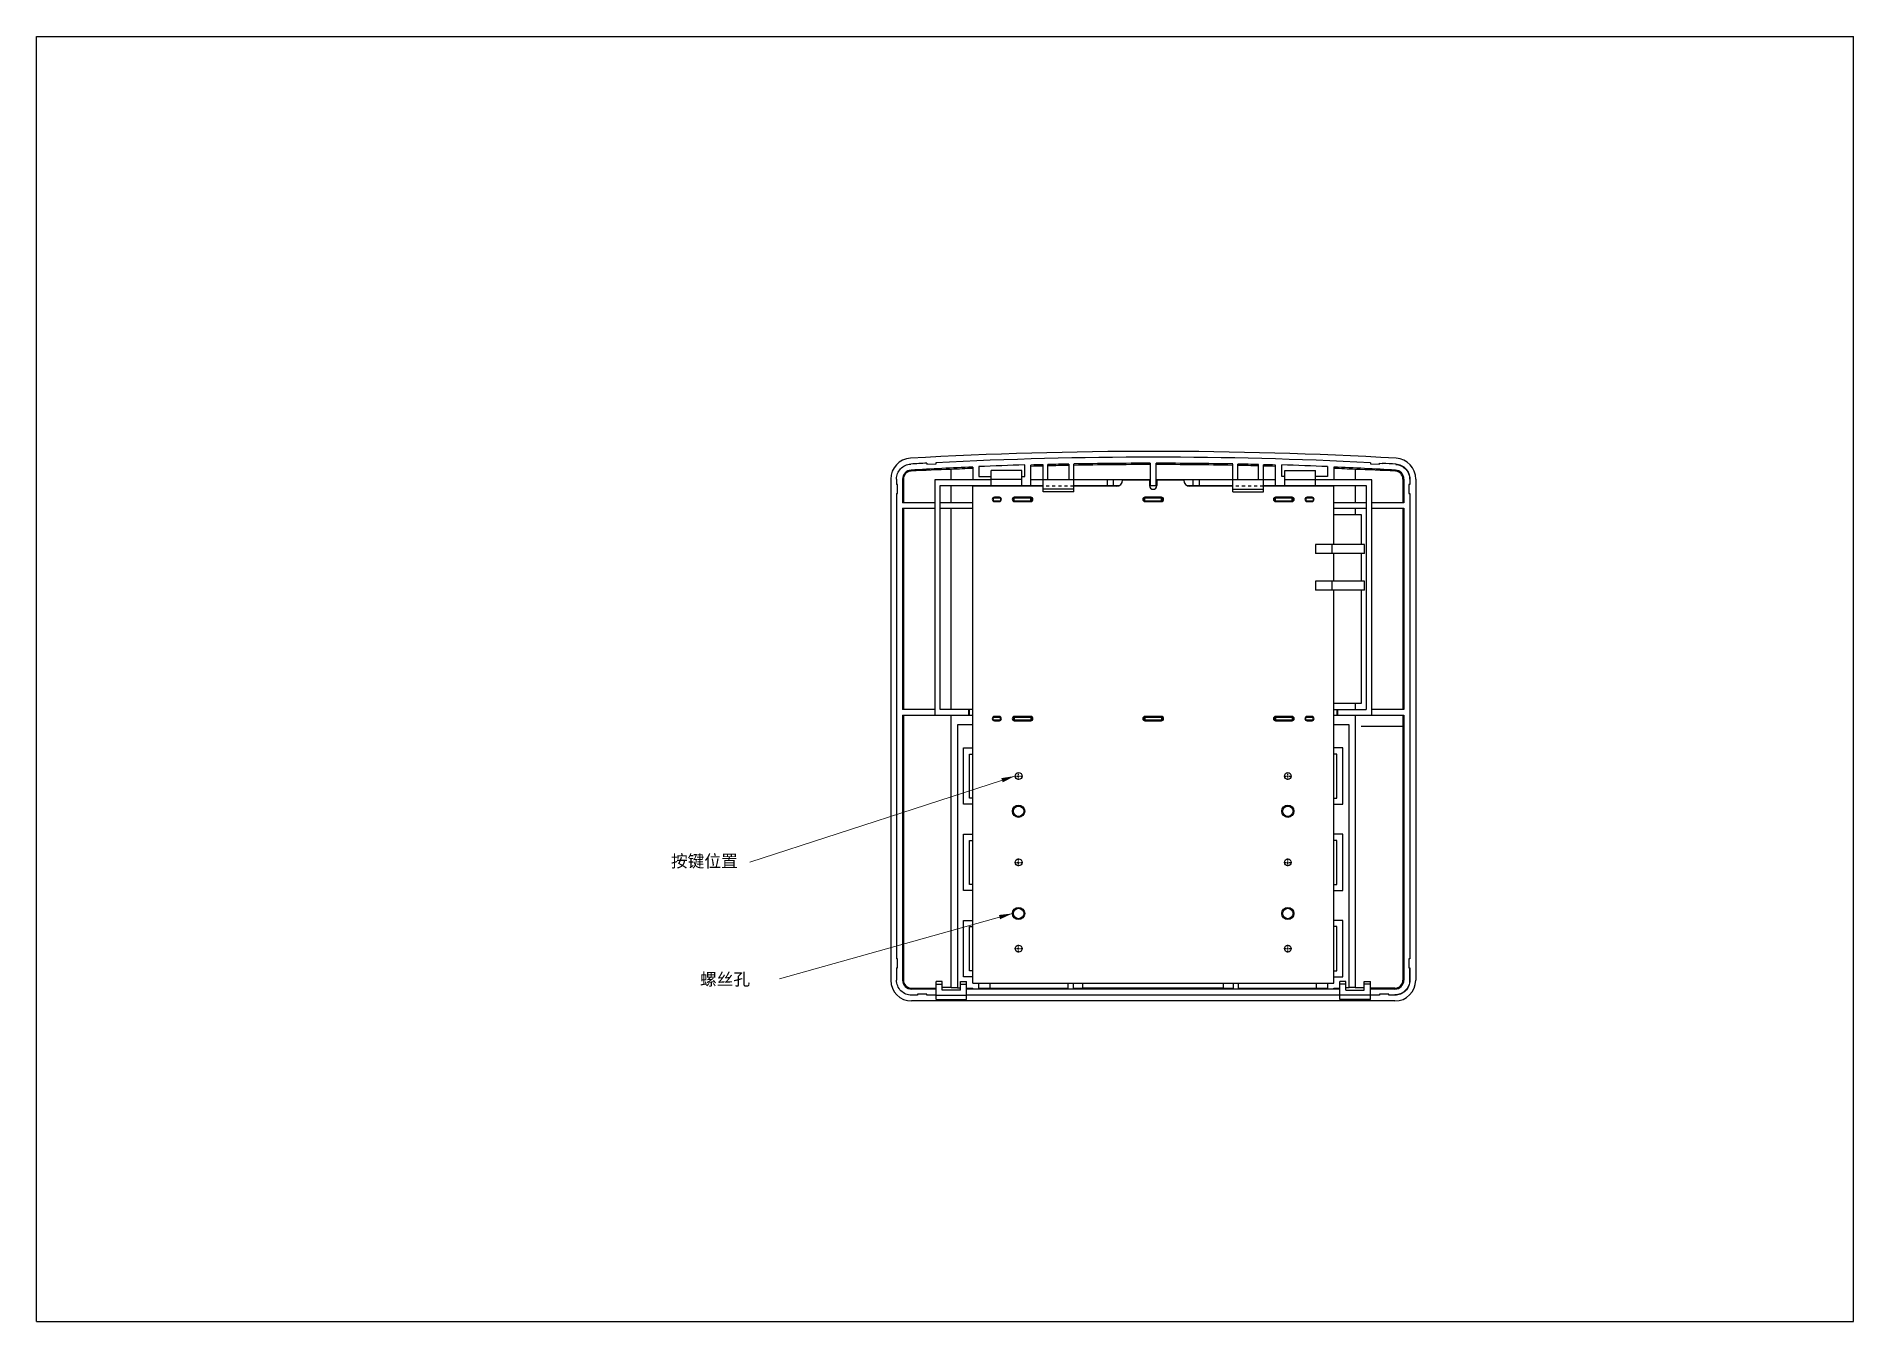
# Model space of a CAD drawing. Header units: millimetres. Extents: x 0 to 297, y 0 to 210.
import ezdxf

# ---------------------------------------------------------------- set-up
doc = ezdxf.new("R2010")
doc.units = ezdxf.units.MM
doc.header["$LTSCALE"] = 5
doc.linetypes.add('CENTER', pattern=[0.6, 0.375, -0.075, 0.075, -0.075])
doc.linetypes.add('DOT', pattern=[0.2, 0.1, -0.1])
doc.layers.get('0').update_dxf_attribs({"linetype": 'CONTINUOUS'})
doc.styles.add('ROMANC', font='romanc.shx', dxfattribs={"bigfont": 'gbcbig.shx'})
doc.styles.get("Standard").update_dxf_attribs({"font": 'isonormlt-regular.ttf'})
doc.dimstyles.new('YanXiu', dxfattribs={"dimtxt": 2.5, "dimasz": 2.2, "dimexe": 0.66, "dimexo": 0.66, "dimgap": 0.66, "dimtad": 0, "dimdsep": 46, "dimtxsty": 'ROMANC', "dimcen": 0, "dimclrd": 256, "dimclre": 131, "dimclrt": 42, "dimazin": 2, "dimtfac": 1, "dimtofl": 0, "dimtmove": 0, "dimatfit": 3, "dimfxl": 0, "dimlwd": 5, "dimlwe": 5, "dimarcsym": 0})

msp = doc.modelspace()

# ---------------------------------------------------------------- linework, layer by layer
at = {"color": 7, "linetype": 'Continuous'}
for p, q in [((0, 0), (0, 210)), ((0, 210), (297, 210)), ((297, 0), (297, 210)), ((145.53, 140.26), (145.53, 140.1)), ((145.53, 140.1), (147.03, 140.18)), ((147.03, 140.18), (147.03, 140.33)), ((153.03, 139.62), (153.03, 137.55)), ((154.03, 139.71), (154.03, 138.09)), ((161.53, 138.09), (161.53, 139.97)), ((162.53, 136.59), (162.53, 139.96)), ((164.53, 135.59), (164.53, 140.01)), ((165.33, 137.59), (165.33, 140.03)), ((168.73, 140.11), (168.73, 137.59)), ((169.53, 135.59), (169.53, 140.12)), ((182.03, 140.24), (182.03, 136.59)), ((183.03, 136.59), (183.03, 140.24)), ((195.53, 135.59), (195.53, 140.12)), ((196.33, 140.11), (196.33, 137.59)), ((199.73, 137.59), (199.73, 140.03)), ((200.53, 135.59), (200.53, 140.01)), ((202.53, 136.59), (202.53, 139.96)), ((203.53, 138.09), (203.53, 139.97)), ((211.03, 139.71), (211.03, 138.09)), ((212.03, 139.62), (212.03, 137.55)), ((218.03, 140.33), (218.03, 140.18)), ((218.03, 140.18), (219.53, 140.1)), ((219.53, 140.1), (219.53, 140.26)), ((219.53, 140.26), (219.97, 140.23)), ((222.17, 140.11), (222.17, 140.07)), ((139.63, 137.67), (139.63, 55.79)), ((140.58, 137.67), (140.58, 136.79)), ((140.74, 136.79), (140.58, 136.79)), ((140.74, 135.29), (140.74, 136.79)), ((141.57, 137.67), (141.57, 133.79)), ((141.71, 137.67), (141.57, 137.67)), ((141.71, 137.67), (141.71, 133.79)), ((142.95, 139.12), (142.95, 138.97)), ((146.83, 137.55), (146.83, 99.09)), ((156.03, 137.55), (146.83, 137.55)), ((149.53, 137.55), (149.53, 139.25)), ((154.03, 138.09), (156.03, 138.09)), ((156.03, 136.59), (156.03, 139.09)), ((161.03, 139.09), (156.03, 139.09)), ((161.03, 137.59), (156.03, 137.59)), ((161.03, 136.59), (161.03, 139.09)), ((161.03, 138.09), (161.53, 138.09)), ((162.53, 137.59), (182.03, 137.59)), ((175.03, 136.59), (175.03, 137.59)), ((176.03, 136.59), (176.03, 137.59)), ((183.03, 137.59), (202.53, 137.59)), ((189.03, 137.59), (189.03, 136.59)), ((190.03, 137.59), (190.03, 136.59)), ((204.03, 138.09), (203.53, 138.09)), ((204.03, 136.59), (204.03, 139.09)), ((204.03, 139.09), (209.03, 139.09)), ((204.03, 137.59), (209.03, 137.59)), ((209.03, 136.59), (209.03, 139.09)), ((211.03, 138.09), (209.03, 138.09)), ((218.23, 137.55), (209.03, 137.55)), ((215.53, 139.25), (215.53, 137.55)), ((218.23, 99.09), (218.23, 137.55)), ((222.11, 139.12), (222.1, 138.97)), ((223.35, 137.67), (223.35, 133.79)), ((223.48, 137.67), (223.35, 137.67)), ((223.48, 137.67), (223.48, 133.79)), ((224.32, 136.79), (224.32, 135.29)), ((224.48, 136.79), (224.32, 136.79)), ((224.48, 137.67), (224.43, 137.67)), ((224.48, 137.67), (224.48, 136.79)), ((225.43, 137.67), (225.43, 55.79)), ((140.58, 135.29), (140.58, 59.29)), ((140.58, 135.29), (140.74, 135.29)), ((146.83, 133.79), (141.57, 133.79)), ((147.73, 99.99), (147.73, 136.59)), ((147.73, 136.59), (164.53, 136.59)), ((153.03, 133.79), (147.73, 133.79)), ((149.53, 133.79), (149.53, 136.59)), ((154.03, 136.59), (154.03, 136.49)), ((169.53, 135.99), (164.53, 135.99)), ((169.53, 135.59), (164.53, 135.59)), ((169.53, 136.59), (176.96, 136.59)), ((173.68, 136.49), (173.68, 136.59)), ((174.32, 136.59), (174.32, 136.49)), ((181.93, 136.59), (183.13, 136.59)), ((188.1, 136.59), (195.53, 136.59)), ((195.53, 135.99), (200.53, 135.99)), ((195.53, 135.59), (200.53, 135.59)), ((200.53, 136.59), (217.33, 136.59)), ((211.03, 136.59), (211.03, 136.49)), ((217.33, 133.79), (212.03, 133.79)), ((215.53, 136.59), (215.53, 133.79)), ((217.33, 136.59), (217.33, 99.99)), ((223.48, 133.79), (218.23, 133.79)), ((224.32, 135.29), (224.48, 135.29)), ((224.48, 135.29), (224.48, 59.29)), ((141.57, 132.89), (141.57, 99.99)), ((141.57, 132.89), (146.83, 132.89)), ((141.71, 132.89), (141.71, 99.99)), ((147.73, 132.89), (153.03, 132.89)), ((149.53, 99.99), (149.53, 132.89)), ((212.03, 132.89), (217.33, 132.89)), ((212.03, 131.89), (216.53, 131.89)), ((215.53, 132.89), (215.53, 131.89)), ((216.53, 131.89), (216.53, 126.99)), ((218.23, 132.89), (223.48, 132.89)), ((223.35, 132.89), (223.35, 99.99)), ((223.48, 132.89), (223.48, 99.99)), ((209.03, 126.99), (209.03, 125.49)), ((217.08, 126.99), (209.03, 126.99)), ((217.08, 125.49), (209.03, 125.49)), ((211.73, 126.99), (211.73, 125.49)), ((212.03, 120.99), (212.03, 125.49)), ((216.53, 125.49), (216.53, 120.99)), ((217.08, 125.49), (217.08, 126.99)), ((209.03, 120.99), (209.03, 119.49)), ((217.08, 120.99), (209.03, 120.99)), ((217.08, 119.49), (209.03, 119.49)), ((211.73, 120.99), (211.73, 119.49)), ((216.53, 119.49), (216.53, 100.99)), ((217.08, 119.49), (217.08, 120.99)), ((216.53, 100.99), (212.03, 100.99)), ((215.53, 100.99), (215.53, 99.99)), ((146.83, 99.99), (141.57, 99.99)), ((141.57, 99.09), (141.57, 55.79)), ((141.57, 99.09), (153.03, 99.09)), ((141.71, 99.09), (141.71, 55.79)), ((153.03, 99.99), (147.73, 99.99)), ((149.53, 54.59), (149.53, 99.09)), ((152.42, 99.09), (152.42, 99.99)), ((152.53, 99.09), (152.53, 99.99)), ((212.03, 99.99), (217.33, 99.99)), ((212.03, 99.09), (223.48, 99.09)), ((212.53, 99.99), (212.53, 99.09)), ((212.63, 99.99), (212.63, 99.09)), ((215.53, 99.09), (215.53, 54.59)), ((223.48, 99.99), (218.23, 99.99)), ((223.35, 99.09), (223.35, 55.79)), ((223.48, 99.09), (223.48, 55.79)), ((150.53, 97.49), (150.53, 54.55)), ((153.03, 97.49), (150.53, 97.49)), ((214.53, 97.49), (212.03, 97.49)), ((214.53, 54.55), (214.53, 97.49)), ((151.53, 84.54), (151.53, 93.74)), ((151.53, 93.74), (153.03, 93.74)), ((152.53, 85.54), (152.53, 92.74)), ((152.53, 92.74), (153.03, 92.74)), ((213.53, 93.74), (212.03, 93.74)), ((212.53, 92.74), (212.03, 92.74)), ((212.53, 85.54), (212.53, 92.74)), ((213.53, 84.54), (213.53, 93.74)), ((153.03, 84.54), (151.53, 84.54)), ((153.03, 85.54), (152.53, 85.54)), ((212.03, 85.54), (212.53, 85.54)), ((212.03, 84.54), (213.53, 84.54)), ((151.53, 70.44), (151.53, 79.64)), ((151.53, 79.64), (153.03, 79.64)), ((152.53, 71.44), (152.53, 78.64)), ((152.53, 78.64), (153.03, 78.64)), ((213.53, 79.64), (212.03, 79.64)), ((212.53, 78.64), (212.03, 78.64)), ((212.53, 71.44), (212.53, 78.64)), ((213.53, 70.44), (213.53, 79.64)), ((153.03, 71.44), (152.53, 71.44)), ((212.03, 71.44), (212.53, 71.44)), ((153.03, 70.44), (151.53, 70.44)), ((212.03, 70.44), (213.53, 70.44)), ((151.53, 65.54), (153.03, 65.54)), ((151.53, 56.34), (151.53, 65.54)), ((213.53, 65.54), (212.03, 65.54)), ((213.53, 56.34), (213.53, 65.54)), ((152.53, 64.54), (153.03, 64.54)), ((152.53, 57.34), (152.53, 64.54)), ((212.53, 64.54), (212.03, 64.54)), ((212.53, 57.34), (212.53, 64.54)), ((140.74, 59.29), (140.58, 59.29)), ((140.58, 57.79), (140.58, 55.79)), ((140.58, 57.79), (140.74, 57.79)), ((140.74, 57.79), (140.74, 59.29)), ((153.03, 57.34), (152.53, 57.34)), ((212.03, 57.34), (212.53, 57.34)), ((224.48, 59.29), (224.32, 59.29)), ((224.32, 59.29), (224.32, 57.79)), ((224.32, 57.79), (224.48, 57.79)), ((224.43, 57.79), (224.43, 55.79)), ((224.48, 57.79), (224.48, 55.79)), ((141.57, 55.79), (141.71, 55.79)), ((143.03, 54.48), (147.03, 54.53)), ((143.03, 54.48), (143.03, 54.33)), ((147.03, 54.33), (143.03, 54.33)), ((144.03, 53.5), (144.03, 53.34)), ((145.53, 53.5), (144.03, 53.5)), ((145.53, 53.34), (145.53, 53.5)), ((148.03, 55.59), (147.03, 55.58)), ((147.03, 52.64), (147.03, 55.58)), ((147.03, 55.14), (148.03, 55.14)), ((148.03, 54.14), (148.03, 55.59)), ((149.53, 54.6), (148.03, 54.59)), ((151.03, 54.14), (148.03, 54.14)), ((149.53, 54.59), (150.53, 54.59)), ((150.53, 54.55), (151.03, 54.55)), ((151.03, 54.14), (151.03, 55.55)), ((151.03, 55.55), (152.03, 55.55)), ((151.03, 55.14), (152.03, 55.14)), ((153.03, 56.34), (151.53, 56.34)), ((152.03, 52.64), (152.03, 55.55)), ((152.03, 54.5), (153.03, 54.5)), ((176.88, 54.33), (152.03, 54.33)), ((154.03, 54.37), (154.03, 55.29)), ((154.03, 54.5), (155.83, 54.5)), ((155.83, 55.29), (155.83, 54.46)), ((155.83, 54.46), (168.58, 54.46)), ((168.58, 55.29), (168.58, 54.37)), ((169.48, 54.37), (169.48, 55.29)), ((169.48, 54.46), (171.03, 54.46)), ((171.03, 54.46), (171.03, 55.29)), ((176.88, 54.49), (171.03, 54.49)), ((194.03, 54.49), (176.88, 54.49)), ((213.03, 54.33), (176.88, 54.33)), ((194.03, 54.46), (194.03, 55.29)), ((194.03, 54.46), (195.58, 54.46)), ((195.58, 55.29), (195.58, 54.37)), ((196.48, 54.37), (196.48, 55.29)), ((196.48, 54.46), (209.23, 54.46)), ((209.23, 54.46), (209.23, 55.29)), ((209.23, 54.5), (211.03, 54.5)), ((211.03, 55.29), (211.03, 54.37)), ((212.03, 56.34), (213.53, 56.34)), ((212.03, 54.5), (213.03, 54.5)), ((214.03, 55.55), (213.03, 55.55)), ((213.03, 52.64), (213.03, 55.55)), ((214.03, 55.14), (213.03, 55.14)), ((214.03, 54.14), (214.03, 55.55)), ((214.53, 54.55), (214.03, 54.55)), ((214.03, 54.14), (217.03, 54.14)), ((215.53, 54.59), (214.53, 54.59)), ((215.53, 54.6), (217.03, 54.59)), ((217.03, 55.59), (218.03, 55.58)), ((217.03, 54.14), (217.03, 55.59)), ((218.03, 55.14), (217.03, 55.14)), ((218.03, 52.64), (218.03, 55.58)), ((222.03, 54.48), (218.03, 54.53)), ((222.03, 54.33), (218.03, 54.33)), ((221.03, 53.5), (219.53, 53.5)), ((219.53, 53.5), (219.53, 53.34)), ((221.03, 53.34), (221.03, 53.5)), ((222.03, 54.48), (222.03, 54.33)), ((223.35, 55.79), (223.48, 55.79)), ((224.48, 55.79), (224.43, 55.79)), ((144.03, 53.34), (143.03, 53.34)), ((222.03, 52.39), (143.03, 52.39)), ((147.03, 53.34), (145.53, 53.34)), ((147.03, 53.34), (152.03, 53.34)), ((147.03, 52.64), (152.03, 52.64)), ((176.88, 53.34), (152.03, 53.34)), ((213.03, 53.34), (176.88, 53.34)), ((218.03, 53.34), (213.03, 53.34)), ((218.03, 52.64), (213.03, 52.64)), ((219.53, 53.34), (218.03, 53.34)), ((222.03, 53.34), (221.03, 53.34)), ((222.03, 53.34), (222.03, 53.38)), ((0, 0), (297, 0))]:
    msp.add_line(p, q, dxfattribs=at)
at = {"color": 92, "linetype": 'Continuous'}
for p, q in [((181.93, 137.49), (177.53, 137.49)), ((181.93, 137.49), (181.93, 136.59)), ((183.13, 137.49), (183.13, 136.59)), ((187.53, 137.49), (183.13, 137.49)), ((164.53, 136.49), (153.03, 136.49)), ((153.03, 55.29), (153.03, 136.49)), ((157.38, 134.69), (156.58, 134.69)), ((156.58, 133.99), (157.38, 133.99)), ((162.53, 134.69), (159.83, 134.69)), ((159.83, 133.99), (162.53, 133.99)), ((176.53, 136.49), (169.53, 136.49)), ((183.88, 134.69), (181.18, 134.69)), ((181.18, 133.99), (183.88, 133.99)), ((181.19, 134.71), (181.19, 134.59)), ((195.53, 136.49), (188.53, 136.49)), ((212.03, 136.49), (200.53, 136.49)), ((205.23, 134.69), (202.53, 134.69)), ((202.53, 133.99), (205.23, 133.99)), ((205.43, 134.09), (205.43, 134.59)), ((208.48, 134.69), (207.68, 134.69)), ((207.68, 133.99), (208.48, 133.99)), ((212.03, 126.99), (212.03, 136.49)), ((212.03, 55.29), (212.03, 119.49)), ((157.38, 98.89), (156.58, 98.89)), ((156.58, 98.19), (157.38, 98.19)), ((162.53, 98.89), (159.83, 98.89)), ((159.83, 98.19), (162.53, 98.19)), ((183.88, 98.89), (181.18, 98.89)), ((181.18, 98.19), (183.88, 98.19)), ((205.23, 98.89), (202.53, 98.89)), ((202.53, 98.19), (205.23, 98.19)), ((208.48, 98.89), (207.68, 98.89)), ((207.68, 98.19), (208.48, 98.19)), ((153.03, 55.29), (212.03, 55.29)), ((153.03, 54.37), (153.03, 54.5)), ((212.03, 54.37), (212.03, 54.5))]:
    msp.add_line(p, q, dxfattribs=at)
at = {"color": 6, "linetype": 'Continuous'}
for p, q in [((156.33, 134.59), (157.58, 134.59)), ((156.38, 134.59), (156.38, 134.09)), ((156.38, 134.09), (157.62, 134.09)), ((157.58, 134.59), (157.58, 134.09)), ((159.58, 134.59), (162.77, 134.59)), ((159.58, 134.09), (162.77, 134.09)), ((159.63, 134.09), (159.63, 134.59)), ((159.83, 134.09), (159.83, 134.59)), ((162.53, 134.09), (162.53, 134.59)), ((162.73, 134.09), (162.73, 134.59)), ((180.93, 134.59), (184.12, 134.59)), ((180.93, 134.09), (184.12, 134.09)), ((180.98, 134.09), (180.98, 134.59)), ((181.18, 134.09), (181.18, 134.59)), ((183.88, 134.09), (183.88, 134.59)), ((184.08, 134.09), (184.08, 134.59)), ((202.28, 134.59), (205.47, 134.59)), ((202.28, 134.09), (205.47, 134.09)), ((202.33, 134.09), (202.33, 134.59)), ((202.53, 134.09), (202.53, 134.59)), ((205.23, 134.09), (205.23, 134.59)), ((207.43, 134.59), (208.68, 134.59)), ((207.48, 134.59), (207.48, 134.09)), ((207.48, 134.09), (208.72, 134.09)), ((208.68, 134.59), (208.68, 134.09)), ((156.33, 98.79), (157.58, 98.79)), ((156.38, 98.29), (156.38, 98.79)), ((157.62, 98.29), (156.38, 98.29)), ((157.58, 98.29), (157.58, 98.79)), ((159.58, 98.79), (162.77, 98.79)), ((162.77, 98.29), (159.58, 98.29)), ((159.63, 98.79), (159.63, 98.29)), ((159.83, 98.79), (159.83, 98.29)), ((162.53, 98.79), (162.53, 98.29)), ((162.73, 98.79), (162.73, 98.29)), ((180.93, 98.79), (184.12, 98.79)), ((184.12, 98.29), (180.93, 98.29)), ((180.98, 98.79), (180.98, 98.29)), ((181.18, 98.79), (181.18, 98.29)), ((183.88, 98.79), (183.88, 98.29)), ((184.08, 98.79), (184.08, 98.29)), ((202.28, 98.79), (205.47, 98.79)), ((205.47, 98.29), (202.28, 98.29)), ((202.33, 98.79), (202.33, 98.29)), ((202.53, 98.79), (202.53, 98.29)), ((205.23, 98.79), (205.23, 98.29)), ((205.43, 98.79), (205.43, 98.29)), ((207.43, 98.79), (208.68, 98.79)), ((207.48, 98.29), (207.48, 98.79)), ((208.72, 98.29), (207.48, 98.29)), ((208.68, 98.29), (208.68, 98.79))]:
    msp.add_line(p, q, dxfattribs=at)
at = {"color": 92, "linetype": 'DOT'}
for p, q in [((169.53, 136.49), (164.53, 136.49)), ((200.53, 136.49), (195.53, 136.49))]:
    msp.add_line(p, q, dxfattribs=at)
at = {"color": 4, "linetype": 'Continuous'}
msp.add_line((216.53, 97.29), (223.23, 97.29), dxfattribs=at)
at = {"color": 1, "linetype": 'CENTER', "ltscale": 0.113593}
for p, q in [((159.91, 89.14), (161.14, 89.14)), ((160.53, 88.52), (160.53, 89.75)), ((203.91, 89.14), (205.14, 89.14)), ((204.53, 88.52), (204.53, 89.75)), ((159.91, 75.04), (161.14, 75.04)), ((160.53, 74.42), (160.53, 75.65)), ((203.91, 75.04), (205.14, 75.04)), ((204.53, 74.42), (204.53, 75.65)), ((159.91, 60.94), (161.14, 60.94)), ((160.53, 60.32), (160.53, 61.55)), ((203.91, 60.94), (205.14, 60.94)), ((204.53, 60.32), (204.53, 61.55))]:
    msp.add_line(p, q, dxfattribs=at)
at = {"color": 92, "linetype": 'Continuous'}
for centre, radius in [((160.53, 89.14), 0.559), ((204.53, 89.14), 0.559), ((160.53, 83.39), 1), ((204.53, 83.39), 1), ((160.53, 75.04), 0.559), ((204.53, 75.04), 0.559), ((160.53, 66.69), 1), ((204.53, 66.69), 1), ((160.53, 60.94), 0.559), ((204.53, 60.94), 0.559)]:
    msp.add_circle(centre, radius, dxfattribs=at)
at = {"color": 7, "linetype": 'Continuous'}
for centre in [(160.53, 83.39), (204.53, 83.39), (160.53, 66.69), (204.53, 66.69)]:
    msp.add_circle(centre, 0.85, dxfattribs=at)
for centre, radius, start, end in [((143.03, 137.67), 3.4, 93.2511, 180), ((182.53, -557.71), 699.9, 86.74889, 93.25111), ((182.49, -556.87), 698.11, 93.03498, 93.25188), ((182.53, -557.71), 697.96, 92.4224, 93.25111), ((182.53, -557.73), 698.97, 87.08858, 92.91142), ((182.53, -557.71), 698, 91.72406, 92.34009), ((182.53, -557.71), 697.96, 91.4778, 91.64204), ((182.53, -557.71), 697.74, 91.47825, 91.64254), ((182.53, -557.71), 697.96, 91.13293, 91.41211), ((182.53, -557.71), 697.74, 91.13327, 91.41254), ((182.53, -557.71), 697.96, 90.04105, 91.06724), ((182.53, -557.71), 697.74, 90.04106, 91.06757), ((182.53, -557.71), 697.96, 88.93276, 89.95895), ((182.53, -557.71), 697.74, 88.93243, 89.95894), ((182.53, -557.71), 697.96, 88.58789, 88.86707), ((182.53, -557.71), 697.74, 88.58746, 88.86673), ((182.53, -557.71), 697.96, 88.35796, 88.5222), ((182.53, -557.71), 697.74, 88.35746, 88.52175), ((182.53, -557.71), 698, 87.65991, 88.27594), ((182.53, -557.71), 697.96, 86.74889, 87.5776), ((182.57, -556.86), 698.09, 86.74812, 86.92887), ((222.03, 137.67), 3.4, 0, 86.7489), ((143.03, 137.67), 1.46, 93.2511, 180), ((182.53, -557.71), 697.74, 92.42314, 92.71083), ((182.53, -557.71), 697.74, 87.28917, 87.57686), ((222.03, 137.67), 1.46, 0, 86.7489), ((143.03, 55.79), 3.4, 180, 270), ((143.03, 55.79), 1.46, 180, 270), ((222.03, 55.79), 3.4, 270, 360), ((222.03, 55.79), 1.46, 270, 360)]:
    msp.add_arc(centre, radius, start, end, dxfattribs=at)
at = {"color": 92, "linetype": 'Continuous'}
for centre, radius, start, end in [((176.53, 137.49), 1, 270, 360), ((188.53, 137.49), 1, 180, 270), ((156.58, 134.34), 0.35, 90, 270), ((157.38, 134.34), 0.35, 270, 90), ((159.83, 134.34), 0.35, 90, 270), ((162.53, 134.34), 0.35, 270, 90), ((181.18, 134.34), 0.35, 90, 270), ((182.53, 136.59), 0.6, 180, 360), ((183.88, 134.34), 0.35, 270, 90), ((202.53, 134.34), 0.35, 90, 270), ((205.23, 134.34), 0.35, 270, 90), ((207.68, 134.34), 0.35, 90, 270), ((208.48, 134.34), 0.35, 270, 90), ((156.58, 98.54), 0.35, 90, 270), ((157.38, 98.54), 0.35, 270, 90), ((159.83, 98.54), 0.35, 90, 270), ((162.53, 98.54), 0.35, 270, 90), ((181.18, 98.54), 0.35, 90, 270), ((183.88, 98.54), 0.35, 270, 90), ((202.53, 98.54), 0.35, 90, 270), ((205.23, 98.54), 0.35, 270, 90), ((207.68, 98.54), 0.35, 90, 270), ((208.48, 98.54), 0.35, 270, 90)]:
    msp.add_arc(centre, radius, start, end, dxfattribs=at)
at = {"color": 7, "linetype": 'Continuous'}
for centre, major_axis, start_param, end_param in [((143.01, 137.67), (1.3, 0), 1.616635, 3.141593), ((174.91, -557.71), (697.46, 0), 1.607201, 1.616635), ((190.14, -557.71), (697.46, 0), 1.524958, 1.534392), ((222.04, 137.67), (1.3, 0), 0, 1.524958), ((143.01, 55.79), (1.3, 0), -3.141593, -1.559878), ((222.04, 55.79), (1.3, 0), -1.581715, 0)]:
    msp.add_ellipse(centre, major_axis=major_axis, ratio=0.99994, start_param=start_param, end_param=end_param, dxfattribs=at)
for points in [[(140.58, 137.67), (140.58, 137.97), (140.7, 138.59), (141.21, 139.39), (141.97, 139.94), (142.58, 140.1), (142.89, 140.11)], [(222.17, 140.11), (222.47, 140.1), (223.09, 139.94), (223.85, 139.39), (224.36, 138.59), (224.48, 137.97), (224.48, 137.67)], [(222.17, 140.07), (222.76, 140.04), (223.96, 139.49), (224.44, 138.26), (224.43, 137.67)], [(143.03, 53.34), (142.71, 53.34), (142.07, 53.47), (141.25, 54.01), (140.71, 54.83), (140.58, 55.47), (140.58, 55.79)], [(224.48, 55.79), (224.48, 55.47), (224.35, 54.83), (223.8, 54.01), (222.99, 53.47), (222.35, 53.34), (222.03, 53.34)], [(224.43, 55.79), (224.44, 55.48), (224.31, 54.84), (223.77, 54.04), (222.97, 53.51), (222.34, 53.38), (222.03, 53.38)]]:
    msp.add_open_spline(points, degree=3, dxfattribs=at)

# ---------------------------------------------------------------- texts
at = {"char_height": 2, "attachment_point": 1}
for s, insert in [('{\\fSimSun|b0|i0|c134|p2;按键位置}', (103.72, 76.25)), ('{\\fSimSun|b0|i0|c134|p2;螺丝孔}', (108.46, 56.94))]:
    msp.add_mtext_dynamic_manual_height_columns(s, width=20.4285, gutter_width=1, heights=[0], dxfattribs=dict(at, insert=insert))

# ---------------------------------------------------------------- leaders
for points in [[(159.91, 89.14), (116.58, 75.09)], [(159.53, 66.69), (121.44, 56.01)]]:
    msp.add_leader(points, dimstyle='YanXiu', override={"dimgap": 0.66, "dimtad": 0})

doc.saveas('drawing.dxf')
